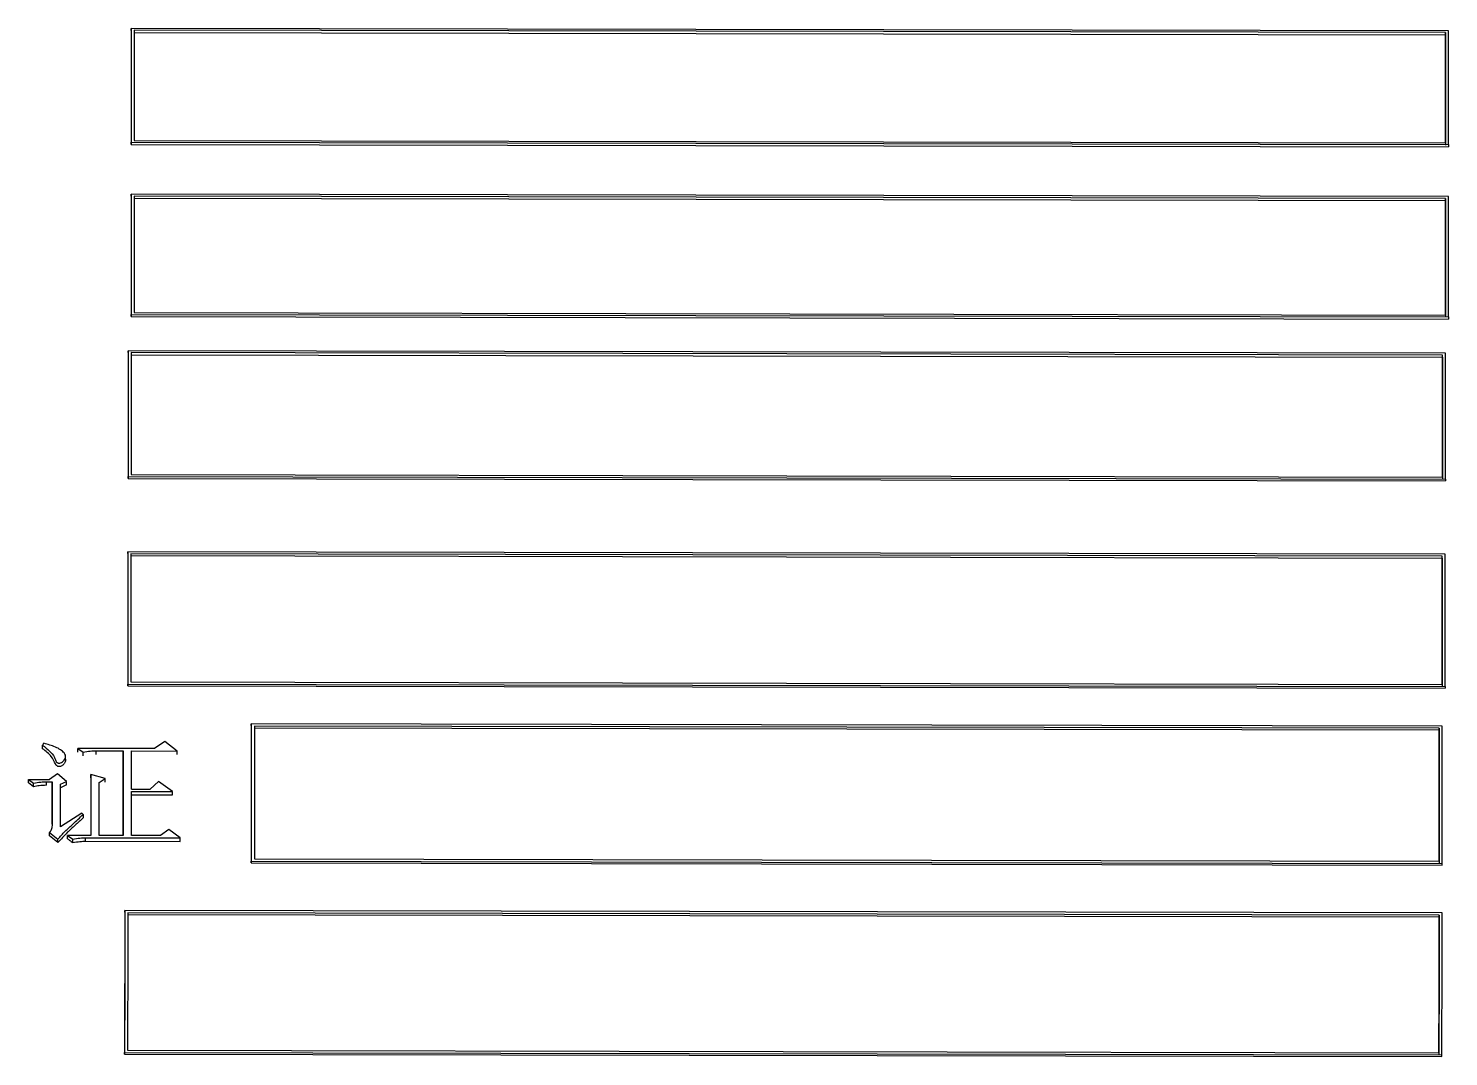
# Model space of a CAD drawing. Header units: millimetres. Extents: x 2462 to 4142, y 835 to 2023.
# Drawn here: x 2899.97 to 2923.83, y 1786.54 to 1803.81 of the extents above; entities that cross this region are included whole.
import ezdxf

# ---------------------------------------------------------------- set-up
doc = ezdxf.new("R2010")
doc.units = ezdxf.units.MM

msp = doc.modelspace()

# ---------------------------------------------------------------- linework, layer by layer
at = {"color": 7, "linetype": 'Continuous', "lineweight": 25}
for p, q in [((2901.694, 1803.776), (2901.695, 1801.865)), ((2923.828, 1803.773), (2901.695, 1803.814)), ((2901.744, 1803.746), (2923.777, 1803.706)), ((2923.778, 1803.743), (2901.745, 1803.784)), ((2923.778, 1803.743), (2923.777, 1803.706)), ((2901.695, 1801.865), (2901.695, 1801.901)), ((2901.695, 1801.901), (2923.828, 1801.861)), ((2901.695, 1801.865), (2923.828, 1801.824)), ((2901.745, 1801.932), (2923.778, 1801.892)), ((2923.828, 1801.861), (2923.828, 1801.824)), ((2901.695, 1800.994), (2901.694, 1798.973)), ((2923.828, 1800.989), (2901.695, 1801.03)), ((2923.778, 1800.957), (2901.745, 1800.998)), ((2901.745, 1800.962), (2923.777, 1800.921)), ((2923.778, 1800.957), (2923.777, 1800.921)), ((2901.694, 1799.007), (2923.827, 1798.966)), ((2901.694, 1798.973), (2901.694, 1799.007)), ((2901.694, 1798.973), (2923.827, 1798.932)), ((2901.744, 1799.04), (2923.777, 1798.999)), ((2923.827, 1798.966), (2923.827, 1798.932)), ((2901.644, 1798.367), (2901.643, 1796.251)), ((2923.777, 1798.36), (2901.644, 1798.4)), ((2923.727, 1798.327), (2901.694, 1798.367)), ((2901.694, 1798.333), (2923.727, 1798.292)), ((2923.727, 1798.292), (2923.727, 1798.327)), ((2901.694, 1796.318), (2923.727, 1796.278)), ((2901.643, 1796.251), (2901.644, 1796.284)), ((2901.643, 1796.251), (2923.776, 1796.211)), ((2901.644, 1796.284), (2923.777, 1796.243)), ((2923.777, 1796.243), (2923.776, 1796.211)), ((2901.638, 1794.991), (2901.637, 1792.769)), ((2923.771, 1794.983), (2901.638, 1795.023)), ((2923.721, 1794.948), (2901.688, 1794.989)), ((2901.688, 1794.957), (2923.721, 1794.916)), ((2923.721, 1794.916), (2923.721, 1794.948)), ((2901.637, 1792.799), (2923.77, 1792.758)), ((2901.637, 1792.769), (2901.637, 1792.799)), ((2901.637, 1792.769), (2923.77, 1792.728)), ((2901.687, 1792.835), (2923.72, 1792.794)), ((2923.77, 1792.758), (2923.77, 1792.728)), ((2903.71, 1792.101), (2903.708, 1789.795)), ((2903.71, 1792.101), (2903.71, 1792.131)), ((2923.72, 1792.094), (2903.71, 1792.131)), ((2923.67, 1792.058), (2903.766, 1792.095)), ((2903.766, 1792.065), (2923.67, 1792.028)), ((2923.67, 1792.058), (2923.67, 1792.028)), ((2902.26, 1791.832), (2902.087, 1791.715)), ((2902.465, 1791.675), (2902.26, 1791.832)), ((2900.204, 1791.714), (2900.204, 1791.773)), ((2900.589, 1791.59), (2900.589, 1791.599)), ((2900.589, 1791.539), (2900.589, 1791.568)), ((2900.799, 1791.717), (2900.886, 1791.654)), ((2902.087, 1791.715), (2900.799, 1791.717)), ((2900.799, 1791.657), (2900.799, 1791.717)), ((2900.886, 1791.594), (2900.886, 1791.654)), ((2901.102, 1791.677), (2901.557, 1791.676)), ((2901.102, 1791.618), (2901.102, 1791.677)), ((2901.557, 1791.676), (2901.556, 1790.256)), ((2901.556, 1790.256), (2901.556, 1791.617)), ((2901.697, 1791.676), (2902.465, 1791.675)), ((2901.697, 1791.036), (2901.697, 1791.676)), ((2899.966, 1791.198), (2900.053, 1791.134)), ((2899.966, 1791.198), (2900.323, 1791.197)), ((2899.966, 1791.139), (2899.966, 1791.198)), ((2900.052, 1791.076), (2899.966, 1791.139)), ((2900.269, 1791.158), (2900.366, 1791.158)), ((2900.269, 1791.099), (2900.269, 1791.158)), ((2900.453, 1791.292), (2900.323, 1791.197)), ((2900.366, 1791.158), (2900.366, 1790.45)), ((2900.366, 1790.447), (2900.366, 1791.099)), ((2900.604, 1791.165), (2900.453, 1791.292)), ((2900.507, 1791.118), (2900.604, 1791.165)), ((2900.507, 1790.402), (2900.507, 1791.118)), ((2900.604, 1791.106), (2900.507, 1791.059)), ((2901.016, 1791.283), (2901.015, 1790.257)), ((2901.015, 1791.224), (2901.015, 1790.257)), ((2901.253, 1791.211), (2901.016, 1791.283)), ((2901.156, 1791.148), (2901.253, 1791.211)), ((2901.156, 1790.257), (2901.156, 1791.148)), ((2902.151, 1791.162), (2902.011, 1791.036)), ((2902.389, 1790.995), (2902.151, 1791.162)), ((2901.696, 1790.256), (2901.697, 1790.997)), ((2901.697, 1791.036), (2902.011, 1791.036)), ((2901.697, 1790.997), (2902.389, 1790.995)), ((2901.697, 1790.938), (2902.389, 1790.937)), ((2900.864, 1790.633), (2900.507, 1790.402)), ((2900.885, 1790.609), (2900.864, 1790.633)), ((2900.885, 1790.609), (2900.885, 1790.551)), ((2902.324, 1790.359), (2902.183, 1790.255)), ((2902.518, 1790.215), (2902.324, 1790.359)), ((2900.463, 1790.137), (2900.322, 1790.249)), ((2900.323, 1790.307), (2900.463, 1790.194)), ((2900.463, 1790.137), (2900.463, 1790.194)), ((2900.625, 1790.258), (2900.712, 1790.194)), ((2901.015, 1790.257), (2900.625, 1790.258)), ((2900.625, 1790.2), (2900.625, 1790.258)), ((2900.712, 1790.136), (2900.712, 1790.194)), ((2900.928, 1790.217), (2902.518, 1790.215)), ((2900.928, 1790.16), (2900.928, 1790.217)), ((2900.928, 1790.16), (2902.518, 1790.157)), ((2901.556, 1790.256), (2901.156, 1790.257)), ((2902.183, 1790.255), (2901.696, 1790.256)), ((2903.708, 1789.795), (2903.708, 1789.824)), ((2903.708, 1789.824), (2923.718, 1789.787)), ((2903.708, 1789.795), (2923.718, 1789.759)), ((2903.764, 1789.861), (2923.668, 1789.824)), ((2901.585, 1788.969), (2901.583, 1786.582)), ((2901.585, 1788.969), (2901.585, 1788.997)), ((2923.718, 1788.956), (2901.585, 1788.997)), ((2923.668, 1788.919), (2901.635, 1788.959)), ((2901.635, 1788.931), (2923.668, 1788.891)), ((2923.668, 1788.919), (2923.668, 1788.891)), ((2901.583, 1786.583), (2901.583, 1786.609)), ((2901.583, 1786.609), (2923.716, 1786.569)), ((2901.583, 1786.582), (2923.716, 1786.542)), ((2901.633, 1786.647), (2923.666, 1786.607))]:
    msp.add_line(p, q, dxfattribs=at)
at = {"color": 7, "linetype": 'Continuous', "lineweight": 25, "flags": 128}
for points in [[(2901.694, 1803.776), (2901.695, 1803.797), (2901.695, 1803.814)], [(2901.695, 1800.994), (2901.695, 1801.014), (2901.695, 1801.03)], [(2901.644, 1798.367), (2901.644, 1798.385), (2901.644, 1798.4)], [(2901.638, 1794.991), (2901.638, 1795.009), (2901.638, 1795.023)], [(2901.556, 1791.617), (2901.556, 1791.65), (2901.557, 1791.676)], [(2902.465, 1791.615), (2902.465, 1791.648), (2902.465, 1791.675)], [(2900.052, 1791.076), (2900.053, 1791.105), (2900.053, 1791.134)], [(2900.366, 1791.099), (2900.366, 1791.132), (2900.366, 1791.158)], [(2900.604, 1791.106), (2900.604, 1791.139), (2900.604, 1791.165)], [(2901.015, 1791.224), (2901.015, 1791.257), (2901.016, 1791.283)], [(2901.253, 1791.153), (2901.253, 1791.185), (2901.253, 1791.211)], [(2902.389, 1790.937), (2902.389, 1790.97), (2902.389, 1790.995)], [(2900.322, 1790.249), (2900.322, 1790.263), (2900.322, 1790.278), (2900.323, 1790.307)], [(2902.518, 1790.157), (2902.518, 1790.189), (2902.518, 1790.215)], [(2923.718, 1789.759), (2923.718, 1789.775), (2923.718, 1789.787)], [(2923.716, 1786.542), (2923.716, 1786.557), (2923.716, 1786.569)]]:
    msp.add_lwpolyline(points, dxfattribs=at)
at = {"color": 7, "linetype": 'Continuous', "lineweight": 25}
for points, knots in [([(2901.695, 1803.814), (2901.695, 1803.626), (2901.695, 1803.25), (2901.695, 1802.613), (2901.695, 1802.16), (2901.695, 1801.901)], [0, 0, 0, 0, 0.300081, 0.600162, 1, 1, 1, 1]), ([(2901.745, 1803.784), (2901.745, 1803.596), (2901.745, 1803.219), (2901.745, 1802.603), (2901.745, 1802.171), (2901.745, 1801.932)], [0, 0, 0, 0, 0.309921, 0.619841, 1, 1, 1, 1]), ([(2923.778, 1801.892), (2923.778, 1802.086), (2923.778, 1802.475), (2923.778, 1803.093), (2923.778, 1803.512), (2923.778, 1803.743)], [0, 0, 0, 0, 0.309921, 0.619843, 1, 1, 1, 1]), ([(2923.828, 1801.861), (2923.828, 1802.055), (2923.828, 1802.444), (2923.828, 1803.083), (2923.828, 1803.522), (2923.828, 1803.773)], [0, 0, 0, 0, 0.300082, 0.600163, 1, 1, 1, 1]), ([(2923.777, 1803.706), (2923.777, 1803.365), (2923.778, 1802.757), (2923.778, 1802.131), (2923.778, 1801.855)], [0, 0, 0, 0, 0.5599989, 1, 1, 1, 1]), ([(2901.695, 1801.03), (2901.695, 1800.83), (2901.695, 1800.432), (2901.694, 1799.759), (2901.694, 1799.28), (2901.694, 1799.007)], [0, 0, 0, 0, 0.300081, 0.600162, 1, 1, 1, 1]), ([(2901.745, 1800.998), (2901.745, 1800.799), (2901.745, 1800.4), (2901.744, 1799.748), (2901.744, 1799.291), (2901.744, 1799.04)], [0, 0, 0, 0, 0.309921, 0.619841, 1, 1, 1, 1]), ([(2923.777, 1798.999), (2923.777, 1799.204), (2923.777, 1799.615), (2923.778, 1800.268), (2923.778, 1800.713), (2923.778, 1800.957)], [0, 0, 0, 0, 0.309921, 0.619843, 1, 1, 1, 1]), ([(2923.777, 1800.921), (2923.777, 1800.561), (2923.777, 1799.917), (2923.777, 1799.256), (2923.777, 1798.965)], [0, 0, 0, 0, 0.5599989, 1, 1, 1, 1]), ([(2923.827, 1798.966), (2923.827, 1799.172), (2923.827, 1799.582), (2923.828, 1800.258), (2923.828, 1800.723), (2923.828, 1800.989)], [0, 0, 0, 0, 0.300082, 0.600163, 1, 1, 1, 1]), ([(2901.644, 1798.4), (2901.644, 1798.192), (2901.644, 1797.774), (2901.644, 1797.07), (2901.644, 1796.57), (2901.644, 1796.284)], [0, 0, 0, 0, 0.300081, 0.600162, 1, 1, 1, 1]), ([(2901.694, 1798.367), (2901.694, 1798.158), (2901.694, 1797.741), (2901.694, 1797.058), (2901.694, 1796.581), (2901.694, 1796.318)], [0, 0, 0, 0, 0.309921, 0.619841, 1, 1, 1, 1]), ([(2923.727, 1798.292), (2923.727, 1797.915), (2923.727, 1797.24), (2923.727, 1796.549), (2923.726, 1796.245)], [0, 0, 0, 0, 0.559999, 1, 1, 1, 1]), ([(2923.727, 1796.278), (2923.727, 1796.492), (2923.727, 1796.921), (2923.727, 1797.605), (2923.727, 1798.07), (2923.727, 1798.327)], [0, 0, 0, 0, 0.309921, 0.619843, 1, 1, 1, 1]), ([(2923.777, 1796.243), (2923.777, 1796.458), (2923.777, 1796.887), (2923.777, 1797.594), (2923.777, 1798.081), (2923.777, 1798.36)], [0, 0, 0, 0, 0.300082, 0.600163, 1, 1, 1, 1]), ([(2901.638, 1795.023), (2901.638, 1794.804), (2901.638, 1794.364), (2901.638, 1793.624), (2901.637, 1793.099), (2901.637, 1792.799)], [0, 0, 0, 0, 0.300081, 0.600162, 1, 1, 1, 1]), ([(2901.688, 1794.989), (2901.688, 1794.769), (2901.688, 1794.329), (2901.688, 1793.612), (2901.687, 1793.111), (2901.687, 1792.835)], [0, 0, 0, 0, 0.309921, 0.619841, 1, 1, 1, 1]), ([(2923.72, 1792.794), (2923.72, 1793.019), (2923.721, 1793.47), (2923.721, 1794.188), (2923.721, 1794.678), (2923.721, 1794.948)], [0, 0, 0, 0, 0.309921, 0.619843, 1, 1, 1, 1]), ([(2923.721, 1794.916), (2923.721, 1794.518), (2923.721, 1793.808), (2923.72, 1793.083), (2923.72, 1792.764)], [0, 0, 0, 0, 0.559999, 1, 1, 1, 1]), ([(2923.77, 1792.758), (2923.77, 1792.984), (2923.771, 1793.434), (2923.771, 1794.177), (2923.771, 1794.69), (2923.771, 1794.983)], [0, 0, 0, 0, 0.300082, 0.600163, 1, 1, 1, 1]), ([(2903.71, 1792.131), (2903.71, 1791.903), (2903.709, 1791.446), (2903.709, 1790.678), (2903.708, 1790.135), (2903.708, 1789.824)], [0, 0, 0, 0, 0.300081, 0.600162, 1, 1, 1, 1]), ([(2903.766, 1792.095), (2903.766, 1791.866), (2903.765, 1791.41), (2903.765, 1790.666), (2903.765, 1790.147), (2903.764, 1789.861)], [0, 0, 0, 0, 0.3099205, 0.6198411, 1, 1, 1, 1]), ([(2923.668, 1789.824), (2923.669, 1790.058), (2923.669, 1790.524), (2923.669, 1791.269), (2923.67, 1791.778), (2923.67, 1792.058)], [0, 0, 0, 0, 0.309921, 0.619842, 1, 1, 1, 1]), ([(2923.67, 1792.028), (2923.669, 1791.615), (2923.669, 1790.878), (2923.669, 1790.126), (2923.668, 1789.796)], [0, 0, 0, 0, 0.5599989, 1, 1, 1, 1]), ([(2923.718, 1789.787), (2923.719, 1790.02), (2923.719, 1790.487), (2923.719, 1791.257), (2923.72, 1791.79), (2923.72, 1792.094)], [0, 0, 0, 0, 0.300082, 0.600163, 1, 1, 1, 1]), ([(2900.204, 1791.773), (2900.206, 1791.776), (2900.211, 1791.782), (2900.218, 1791.793), (2900.223, 1791.801), (2900.226, 1791.805)], [0, 0, 0, 0, 0.250151, 0.625182, 1, 1, 1, 1]), ([(2900.204, 1791.773), (2900.244, 1791.741), (2900.317, 1791.681), (2900.397, 1791.597), (2900.416, 1791.533), (2900.431, 1791.5), (2900.445, 1791.484), (2900.46, 1791.475), (2900.476, 1791.471), (2900.497, 1791.473), (2900.526, 1791.484), (2900.558, 1791.506), (2900.581, 1791.538), (2900.593, 1791.572), (2900.589, 1791.609), (2900.561, 1791.652), (2900.48, 1791.721), (2900.356, 1791.767), (2900.259, 1791.795), (2900.226, 1791.805)], [0, 0, 0, 0, 0.1494431, 0.2740419, 0.3330763, 0.3627542, 0.3851876, 0.3980214, 0.4109849, 0.4260201, 0.4523902, 0.493257, 0.5334961, 0.5728596, 0.6051704, 0.6516819, 0.7292837, 0.9086861, 1, 1, 1, 1]), ([(2900.588, 1791.539), (2900.59, 1791.529), (2900.593, 1791.507), (2900.576, 1791.471), (2900.548, 1791.438), (2900.514, 1791.419), (2900.487, 1791.412), (2900.469, 1791.412), (2900.453, 1791.419), (2900.435, 1791.434), (2900.405, 1791.491), (2900.354, 1791.6), (2900.258, 1791.673), (2900.204, 1791.714)], [0, 0, 0, 0, 0.051982, 0.123338, 0.198417, 0.271009, 0.296918, 0.323098, 0.346096, 0.375678, 0.431852, 0.683343, 1, 1, 1, 1]), ([(2900.886, 1791.654), (2900.926, 1791.662), (2900.997, 1791.676), (2901.07, 1791.677), (2901.102, 1791.677)], [0, 0, 0, 0, 0.558835, 1, 1, 1, 1]), ([(2900.269, 1791.099), (2900.228, 1791.098), (2900.154, 1791.097), (2900.084, 1791.082), (2900.052, 1791.076)], [0, 0, 0, 0, 0.561089, 1, 1, 1, 1]), ([(2900.053, 1791.134), (2900.092, 1791.142), (2900.164, 1791.156), (2900.237, 1791.157), (2900.269, 1791.158)], [0, 0, 0, 0, 0.5588393, 1, 1, 1, 1]), ([(2900.463, 1790.194), (2900.502, 1790.239), (2900.58, 1790.329), (2900.73, 1790.461), (2900.829, 1790.556), (2900.885, 1790.609)], [0, 0, 0, 0, 0.30479, 0.609527, 1, 1, 1, 1]), ([(2900.366, 1790.45), (2900.365, 1790.433), (2900.364, 1790.405), (2900.356, 1790.367), (2900.344, 1790.335), (2900.33, 1790.316), (2900.323, 1790.307)], [0, 0, 0, 0, 0.3374888, 0.5565362, 0.7768672, 1, 1, 1, 1]), ([(2900.885, 1790.551), (2900.841, 1790.51), (2900.752, 1790.428), (2900.605, 1790.294), (2900.514, 1790.193), (2900.463, 1790.137)], [0, 0, 0, 0, 0.3048801, 0.6097662, 1, 1, 1, 1]), ([(2900.625, 1790.2), (2900.638, 1790.191), (2900.658, 1790.176), (2900.687, 1790.155), (2900.703, 1790.142), (2900.712, 1790.136)], [0, 0, 0, 0, 0.428611, 0.714305, 1, 1, 1, 1]), ([(2900.712, 1790.194), (2900.752, 1790.202), (2900.823, 1790.216), (2900.896, 1790.217), (2900.928, 1790.217)], [0, 0, 0, 0, 0.558835, 1, 1, 1, 1]), ([(2900.712, 1790.136), (2900.751, 1790.144), (2900.823, 1790.158), (2900.896, 1790.159), (2900.928, 1790.16)], [0, 0, 0, 0, 0.5588231, 1, 1, 1, 1]), ([(2901.585, 1788.997), (2901.585, 1788.761), (2901.584, 1788.288), (2901.584, 1787.493), (2901.583, 1786.93), (2901.583, 1786.609)], [0, 0, 0, 0, 0.300081, 0.600162, 1, 1, 1, 1]), ([(2901.635, 1788.959), (2901.635, 1788.723), (2901.634, 1788.25), (2901.634, 1787.48), (2901.633, 1786.943), (2901.633, 1786.647)], [0, 0, 0, 0, 0.3099206, 0.6198411, 1, 1, 1, 1]), ([(2923.666, 1786.607), (2923.666, 1786.848), (2923.667, 1787.33), (2923.667, 1788.102), (2923.668, 1788.629), (2923.668, 1788.919)], [0, 0, 0, 0, 0.3099213, 0.6198426, 1, 1, 1, 1]), ([(2923.716, 1786.569), (2923.716, 1786.81), (2923.717, 1787.292), (2923.717, 1788.089), (2923.718, 1788.641), (2923.718, 1788.956)], [0, 0, 0, 0, 0.300082, 0.600163, 1, 1, 1, 1]), ([(2923.668, 1788.891), (2923.667, 1788.463), (2923.667, 1787.7), (2923.666, 1786.922), (2923.666, 1786.58)], [0, 0, 0, 0, 0.559999, 1, 1, 1, 1])]:
    msp.add_open_spline(points, degree=3, knots=knots, dxfattribs=at)

doc.saveas('drawing.dxf')
